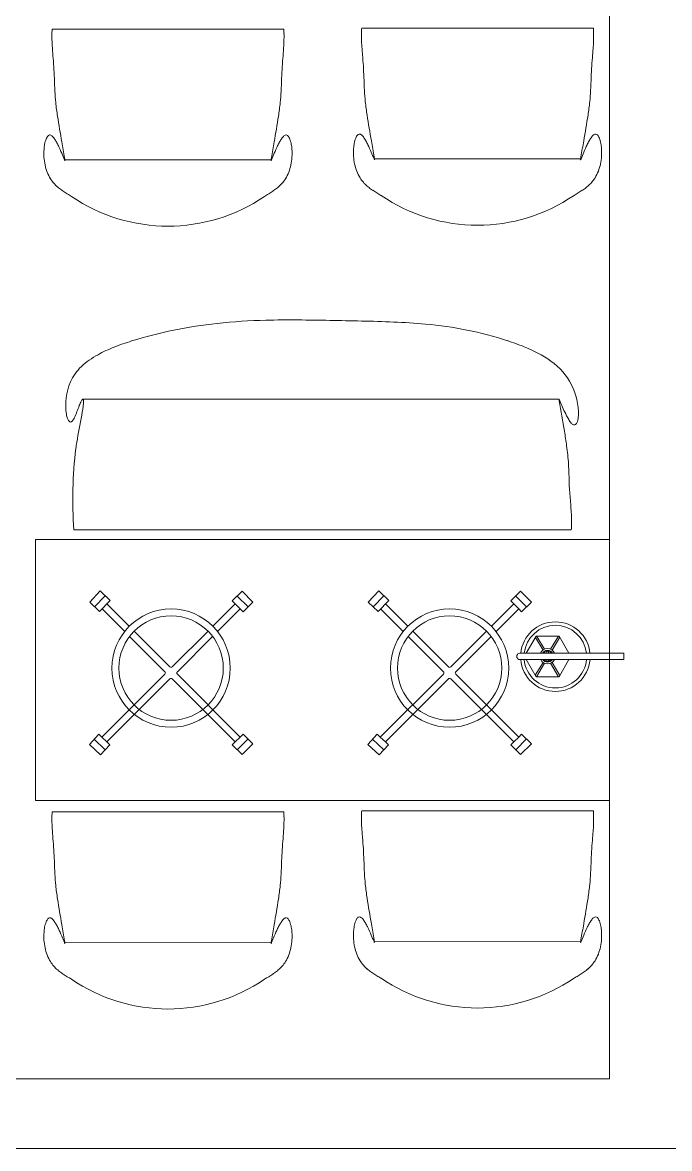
# Model space of a CAD drawing. Extents: x 3270 to 6851, y -140 to 2884.
# Drawn here: x 4384.7 to 4570.7, y 222.7 to 546.4 of the extents above; entities that cross this region are included whole.
import ezdxf

# ---------------------------------------------------------------- set-up
doc = ezdxf.new("R2010")
doc.units = 0
doc.header["$LTSCALE"] = 20
doc.layers.get('0').update_dxf_attribs({"linetype": 'CONTINUOUS', "lineweight": 15})
doc.layers.add('M-LAMBA', color=7, linetype='CONTINUOUS', lineweight=18, true_color=0x50ba12)
doc.layers.add('Ö-MOBİLYA', color=31, linetype='CONTINUOUS', lineweight=18)

msp = doc.modelspace()

# ---------------------------------------------------------------- linework, layer by layer
for p, q in [((4553.38, 922.74), (4553.38, 242.74)), ((4553.38, 242.74), (4279.38, 242.74)), ((4279.38, 222.74), (4573.38, 222.74)), ((4279.38, 222.74), (4573.38, 222.74))]:
    msp.add_line(p, q)
at = {"layer": 'M-LAMBA'}
for p, q in [((4529.49, 365.07), (4532.32, 369.99)), ((4532.12, 369.65), (4534.33, 366)), ((4538.94, 369.99), (4532.32, 369.99)), ((4532.32, 369.99), (4538.94, 369.99)), ((4532.55, 369.91), (4534.76, 366.26)), ((4538.72, 369.99), (4536.47, 366.26)), ((4539.12, 369.68), (4536.9, 366)), ((4541.77, 365.07), (4538.94, 369.99)), ((4535.39, 365.07), (4535.39, 365.76)), ((4535.39, 365.76), (4535.89, 365.76)), ((4535.89, 365.76), (4535.89, 365.07)), ((4527.9, 365.07), (4557.56, 365.07)), ((4557.56, 363.27), (4527.9, 363.27)), ((4529.49, 363.27), (4532.32, 358.35)), ((4532.09, 358.75), (4534.33, 362.46)), ((4535.39, 362.69), (4535.39, 363.27)), ((4535.89, 362.69), (4535.39, 362.69)), ((4535.89, 363.27), (4535.89, 362.69)), ((4539.16, 358.72), (4536.9, 362.46)), ((4541.77, 363.27), (4538.94, 358.35)), ((4557.56, 365.07), (4557.56, 363.27)), ((4532.43, 358.35), (4534.76, 362.2)), ((4538.8, 358.35), (4536.47, 362.2)), ((4538.94, 358.35), (4532.32, 358.35)), ((4532.32, 358.35), (4538.94, 358.35))]:
    msp.add_line(p, q, dxfattribs=at)
for centre, radius, start, end in [((4537.86, 364.11), 10, 5.4847, 174.5153), ((4537.86, 364.11), 9, 6.0963, 173.9037), ((4535.61, 364.23), 2.19, 22.5104, 157.4896), ((4535.61, 364.23), 1.69, 29.7539, 150.2461), ((4527.69, 364.17), 0.923, 76.9064, 283.0936), ((4537.86, 364.11), 10, 184.8455, 355.1675), ((4537.86, 364.11), 9, 185.3709, 354.6291), ((4535.61, 364.23), 2.19, 206.0477, 333.9523), ((4535.61, 364.23), 1.69, 214.6953, 325.3047), ((4535.61, 364.23), 1.43, 35.9667, 144.0333), ((4535.61, 364.23), 1.43, 222.348, 317.652)]:
    msp.add_arc(centre, radius, start, end, dxfattribs=at)
at = {"layer": 'Ö-MOBİLYA'}
for p, q in [((4459.79, 544.49), (4393.2, 544.49)), ((4548.78, 544.76), (4482.19, 544.76)), ((4456.25, 506.93), (4396.75, 506.89)), ((4485.73, 507.21), (4545.23, 507.17)), ((4538.91, 438.08), (4402.05, 438.08)), ((4542.45, 400.53), (4399.43, 400.53)), ((4388.38, 322.74), (4388.38, 397.74)), ((4388.38, 397.74), (4553.38, 397.74)), ((4553.38, 397.74), (4553.38, 365.07)), ((4407.03, 382.98), (4403.98, 379.79)), ((4406.15, 382.06), (4406.14, 382.07)), ((4409.89, 380.25), (4407.03, 382.98)), ((4444.98, 380.12), (4447.78, 382.91)), ((4447.78, 382.91), (4450.9, 379.79)), ((4448.63, 382.06), (4448.64, 382.07)), ((4487.1, 382.98), (4484.05, 379.79)), ((4486.22, 382.06), (4486.21, 382.07)), ((4489.96, 380.25), (4487.1, 382.98)), ((4525.05, 380.12), (4527.85, 382.91)), ((4527.85, 382.91), (4530.97, 379.79)), ((4528.7, 382.06), (4528.71, 382.07)), ((4406.84, 377.06), (4403.98, 379.79)), ((4404.82, 380.66), (4404.81, 380.67)), ((4408.46, 381.62), (4405.41, 378.42)), ((4405.67, 381.56), (4405.67, 381.57)), ((4409.05, 379.39), (4407.67, 377.94)), ((4415.37, 372.84), (4408.94, 379.27)), ((4409.05, 379.39), (4409.89, 380.25)), ((4439.41, 372.84), (4445.84, 379.27)), ((4445.84, 379.27), (4444.98, 380.12)), ((4445.84, 379.27), (4447.26, 377.86)), ((4446.38, 381.52), (4449.5, 378.4)), ((4448.1, 377), (4450.9, 379.79)), ((4450.05, 380.65), (4450.05, 380.65)), ((4486.91, 377.06), (4484.05, 379.79)), ((4484.88, 380.66), (4484.88, 380.67)), ((4488.53, 381.62), (4485.48, 378.42)), ((4485.74, 381.56), (4485.73, 381.57)), ((4489.12, 379.39), (4487.74, 377.94)), ((4495.44, 372.84), (4489.01, 379.27)), ((4489.12, 379.39), (4489.96, 380.25)), ((4519.48, 372.84), (4525.91, 379.27)), ((4525.91, 379.27), (4525.05, 380.12)), ((4525.91, 379.27), (4527.33, 377.86)), ((4526.45, 381.52), (4529.57, 378.4)), ((4528.17, 377), (4530.97, 379.79)), ((4530.12, 380.65), (4530.12, 380.65)), ((4407.67, 377.94), (4406.84, 377.06)), ((4414.04, 371.34), (4407.56, 377.82)), ((4440.74, 371.34), (4447.26, 377.86)), ((4447.26, 377.86), (4448.1, 377)), ((4487.74, 377.94), (4486.91, 377.06)), ((4494.11, 371.34), (4487.63, 377.82)), ((4520.81, 371.34), (4527.33, 377.86)), ((4527.33, 377.86), (4528.17, 377)), ((4425.6, 359.78), (4415.46, 369.92)), ((4427.04, 361.17), (4416.78, 371.42)), ((4427.74, 361.17), (4438, 371.42)), ((4429.18, 359.78), (4439.32, 369.92)), ((4505.67, 359.78), (4495.53, 369.92)), ((4507.11, 361.17), (4496.85, 371.42)), ((4507.81, 361.17), (4518.07, 371.42)), ((4509.25, 359.78), (4519.38, 369.92)), ((4553.38, 363.27), (4553.38, 322.74)), ((4425.6, 359.08), (4407.48, 340.95)), ((4427.04, 357.69), (4408.93, 339.58)), ((4427.74, 357.69), (4445.84, 339.59)), ((4429.18, 359.08), (4447.26, 341)), ((4505.67, 359.08), (4487.54, 340.95)), ((4507.11, 357.69), (4489, 339.58)), ((4507.81, 357.69), (4525.91, 339.59)), ((4509.25, 359.08), (4527.33, 341)), ((4406.6, 341.79), (4403.9, 338.9)), ((4408.47, 337.33), (4405.25, 340.35)), ((4407.48, 340.95), (4406.6, 341.79)), ((4408.93, 339.59), (4407.48, 340.95)), ((4445.84, 339.59), (4447.26, 341)), ((4446.38, 337.34), (4449.5, 340.46)), ((4447.26, 341), (4448.1, 341.86)), ((4448.1, 341.86), (4450.9, 339.06)), ((4486.67, 341.79), (4483.97, 338.9)), ((4488.54, 337.33), (4485.32, 340.35)), ((4487.54, 340.95), (4486.67, 341.79)), ((4489, 339.59), (4487.54, 340.95)), ((4525.91, 339.59), (4527.33, 341)), ((4526.45, 337.34), (4529.57, 340.46)), ((4527.33, 341), (4528.17, 341.86)), ((4528.17, 341.86), (4530.97, 339.06)), ((4407.11, 335.88), (4403.9, 338.9)), ((4405.04, 337.82), (4405.03, 337.81)), ((4405.94, 336.97), (4405.93, 336.96)), ((4406.14, 336.79), (4406.14, 336.79)), ((4409.82, 338.77), (4407.11, 335.88)), ((4408.93, 339.59), (4409.82, 338.77)), ((4445.84, 339.59), (4444.98, 338.74)), ((4444.98, 338.74), (4447.78, 335.94)), ((4447.78, 335.94), (4450.9, 339.06)), ((4448.63, 336.8), (4448.64, 336.79)), ((4448.63, 336.8), (4448.64, 336.79)), ((4450.05, 338.21), (4450.05, 338.2)), ((4450.05, 338.21), (4450.05, 338.2)), ((4487.18, 335.88), (4483.97, 338.9)), ((4485.1, 337.82), (4485.1, 337.81)), ((4486.01, 336.97), (4486, 336.96)), ((4486.21, 336.79), (4486.21, 336.79)), ((4489.89, 338.77), (4487.18, 335.88)), ((4489, 339.59), (4489.89, 338.77)), ((4525.91, 339.59), (4525.05, 338.74)), ((4525.05, 338.74), (4527.85, 335.94)), ((4527.85, 335.94), (4530.97, 339.06)), ((4528.7, 336.8), (4528.71, 336.79)), ((4528.7, 336.8), (4528.71, 336.79)), ((4530.12, 338.21), (4530.12, 338.2)), ((4530.12, 338.21), (4530.12, 338.2)), ((4406.44, 336.5), (4406.44, 336.49)), ((4486.51, 336.5), (4486.5, 336.49)), ((4553.38, 322.74), (4388.38, 322.74)), ((4459.79, 319.49), (4393.2, 319.49)), ((4548.78, 319.76), (4482.19, 319.76)), ((4456.25, 281.93), (4396.75, 281.89)), ((4485.73, 282.21), (4545.23, 282.17))]:
    msp.add_line(p, q, dxfattribs=at)
for centre, radius in [((4427.39, 360.82), 17), ((4427.39, 360.82), 15), ((4507.46, 360.82), 17), ((4507.46, 360.82), 15)]:
    msp.add_circle(centre, radius, dxfattribs=at)
for centre, radius, start, end in [((4424.78, 542.36), 31.66, 176.1544, 178.3543), ((4428.2, 542.36), 31.66, 1.6457, 3.8456), ((4513.78, 542.64), 31.66, 176.1544, 178.3543), ((4517.2, 542.64), 31.66, 1.6457, 3.8456), ((4431.93, 542.29), 38.8, 178.557, 182.1373), ((4456.86, 543.21), 63.75, 182.1241, 184.2405), ((4396.13, 543.21), 63.75, 355.7595, 357.8759), ((4421.05, 542.29), 38.8, 357.8627, 1.443), ((4520.93, 542.57), 38.8, 178.557, 182.1373), ((4545.85, 543.49), 63.75, 182.1241, 184.2405), ((4485.13, 543.49), 63.75, 355.7595, 357.8759), ((4510.05, 542.57), 38.8, 357.8627, 1.443), ((4551.43, 550.16), 158.58, 184.2198, 184.8234), ((4301.55, 550.16), 158.58, 355.1766, 355.7802), ((4640.43, 550.44), 158.58, 184.2198, 184.8234), ((4390.55, 550.44), 158.58, 355.1766, 355.7802), ((4266.11, 525.39), 127.82, 2.2375, 5.1348), ((4586.88, 525.39), 127.82, 174.8652, 177.7625), ((4355.1, 525.67), 127.82, 2.2375, 5.1348), ((4675.87, 525.67), 127.82, 174.8652, 177.7625), ((4804.86, 544.41), 411.26, 181.9544, 182.4834), ((4048.13, 544.41), 411.26, 357.5166, 358.0456), ((4893.85, 544.68), 411.26, 181.9544, 182.4834), ((4137.12, 544.68), 411.26, 357.5166, 358.0456), ((4452.72, 529.38), 58.81, 182.7175, 185.8674), ((4400.26, 529.38), 58.81, 354.1326, 357.2825), ((4541.72, 529.65), 58.81, 182.7175, 185.8674), ((4489.26, 529.65), 58.81, 354.1326, 357.2825), ((4484.88, 533.16), 91.19, 186.1704, 188.6551), ((4368.1, 533.16), 91.19, 351.3449, 353.8296), ((4573.88, 533.44), 91.19, 186.1704, 188.6551), ((4457.1, 533.44), 91.19, 351.3449, 353.8296), ((4707.21, 567.7), 316.18, 188.7798, 190.1347), ((4145.78, 567.7), 316.18, 349.8653, 351.2202), ((4796.21, 567.98), 316.18, 188.7798, 190.1347), ((4234.77, 567.98), 316.18, 349.8653, 351.2202), ((4403.9, 508.96), 13.08, 169.553, 175.8628), ((4400.79, 509.54), 9.92, 164.6847, 169.5645), ((4397.82, 510.36), 6.83, 158.5966, 164.763), ((4395.2, 511.4), 4.01, 150.0045, 158.7644), ((4393.53, 512.37), 2.09, 139.8103, 150.137), ((4392.79, 513.01), 1.1, 124.5316, 140.5173), ((4392.54, 513.39), 0.655, 66.3973, 125.3793), ((4392.3, 512.77), 1.32, 50.0361, 67.3704), ((4391.37, 511.64), 2.78, 40.2342, 50.3923), ((4389.34, 509.9), 5.46, 34.2258, 40.4483), ((4384.23, 506.47), 11.61, 28.7559, 34.0127), ((4373.56, 500.64), 23.77, 25.7169, 28.7197), ((4149.04, 467.17), 250.97, 9.2402, 10.3056), ((4703.94, 467.17), 250.97, 169.6944, 170.7598), ((4479.42, 500.64), 23.77, 151.2803, 154.2831), ((4468.76, 506.47), 11.61, 145.9873, 151.2441), ((4463.65, 509.9), 5.46, 139.5517, 145.7742), ((4461.61, 511.64), 2.78, 129.6077, 139.7658), ((4460.69, 512.77), 1.32, 112.6296, 129.9639), ((4460.44, 513.39), 0.655, 54.6207, 113.6027), ((4460.2, 513.01), 1.1, 39.4827, 55.4684), ((4459.45, 512.37), 2.09, 29.863, 40.1897), ((4457.79, 511.4), 4.01, 21.2356, 29.9955), ((4455.17, 510.36), 6.83, 15.237, 21.4034), ((4452.19, 509.54), 9.92, 10.4355, 15.3153), ((4449.08, 508.96), 13.08, 4.1372, 10.447), ((4492.9, 509.24), 13.08, 169.553, 175.8628), ((4489.79, 509.81), 9.92, 164.6847, 169.5645), ((4486.81, 510.64), 6.83, 158.5966, 164.763), ((4484.19, 511.68), 4.01, 150.0045, 158.7644), ((4482.53, 512.64), 2.09, 139.8103, 150.137), ((4481.78, 513.29), 1.1, 124.5316, 140.5173), ((4481.54, 513.66), 0.655, 66.3973, 125.3793), ((4481.29, 513.05), 1.32, 50.0361, 67.3704), ((4480.37, 511.92), 2.78, 40.2342, 50.3923), ((4478.33, 510.17), 5.46, 34.2258, 40.4483), ((4473.22, 506.75), 11.61, 28.7559, 34.0127), ((4462.56, 500.91), 23.77, 25.7169, 28.7197), ((4238.04, 467.45), 250.97, 9.2402, 10.3056), ((4792.94, 467.45), 250.97, 169.6944, 170.7598), ((4568.42, 500.91), 23.77, 151.2803, 154.2831), ((4557.75, 506.75), 11.61, 145.9873, 151.2441), ((4552.64, 510.17), 5.46, 139.5517, 145.7742), ((4550.61, 511.92), 2.78, 129.6077, 139.7658), ((4549.68, 513.05), 1.32, 112.6296, 129.9639), ((4549.44, 513.66), 0.655, 54.6207, 113.6027), ((4549.19, 513.29), 1.1, 39.4827, 55.4684), ((4548.45, 512.64), 2.09, 29.863, 40.1897), ((4546.79, 511.68), 4.01, 21.2356, 29.9955), ((4544.17, 510.64), 6.83, 15.237, 21.4034), ((4541.19, 509.81), 9.92, 10.4355, 15.3153), ((4538.08, 509.24), 13.08, 4.1372, 10.447), ((4406.75, 508.74), 15.94, 175.7935, 192.0053), ((4347.62, 488.25), 52.51, 23.0333, 25.6109), ((4195.2, 422.76), 218.41, 22.6679, 23.1993), ((4657.79, 422.76), 218.41, 156.8007, 157.3321), ((4505.36, 488.25), 52.51, 154.3891, 156.9667), ((4446.23, 508.74), 15.94, 347.9947, 4.2065), ((4495.75, 509.01), 15.94, 175.7935, 192.0053), ((4436.62, 488.53), 52.51, 23.0333, 25.6109), ((4284.19, 423.03), 218.41, 22.6679, 23.1993), ((4746.78, 423.03), 218.41, 156.8007, 157.3321), ((4594.36, 488.53), 52.51, 154.3891, 156.9667), ((4535.23, 509.01), 15.94, 347.9947, 4.2065), ((4403.25, 507.87), 12.34, 191.4714, 211.3947), ((4398.91, 507.56), 2.26, 196.2592, 203.5044), ((4386.97, 505.78), 9.93, 5.6183, 9.7658), ((4396.84, 506.66), 0.00786, 193.3964, 32.2514), ((4396.41, 506.71), 0.446, 355.1269, 6.4374), ((4456.58, 506.71), 0.446, 173.5626, 184.8731), ((4466.02, 505.78), 9.93, 170.2342, 174.3817), ((4456.14, 506.66), 0.00786, 147.7486, 346.6036), ((4454.08, 507.56), 2.26, 336.4956, 343.7408), ((4449.73, 507.87), 12.34, 328.6053, 348.5286), ((4492.25, 508.15), 12.34, 191.4714, 211.3947), ((4487.9, 507.84), 2.26, 196.2592, 203.5044), ((4475.96, 506.06), 9.93, 5.6183, 9.7658), ((4485.84, 506.94), 0.00786, 193.3964, 32.2514), ((4485.4, 506.98), 0.446, 355.1269, 6.4374), ((4555.01, 506.06), 9.93, 170.2342, 174.3817), ((4545.58, 506.98), 0.446, 173.5626, 184.8731), ((4545.14, 506.94), 0.00786, 147.7486, 346.6036), ((4543.07, 507.84), 2.26, 336.4956, 343.7408), ((4538.73, 508.15), 12.34, 328.6053, 348.5286), ((4490.16, 506.93), 9.92, 211.6936, 230.0233), ((4540.82, 506.93), 9.92, 309.9767, 328.3064), ((4401.16, 506.66), 9.92, 211.6936, 230.0233), ((4403.87, 509.73), 14.01, 229.5995, 232.2882), ((4407.11, 513.99), 19.37, 232.4055, 236.377), ((4445.87, 513.99), 19.37, 303.623, 307.5945), ((4449.12, 509.73), 14.01, 307.7118, 310.4005), ((4451.83, 506.66), 9.92, 309.9767, 328.3064), ((4492.87, 510), 14.01, 229.5995, 232.2882), ((4496.11, 514.26), 19.37, 232.4055, 236.377), ((4534.87, 514.26), 19.37, 303.623, 307.5945), ((4538.11, 510), 14.01, 307.7118, 310.4005), ((4415.48, 526.55), 34.46, 236.361, 238.642), ((4430.91, 551.3), 63.63, 238.3794, 239.6295), ((4426.49, 537.01), 49.18, 235.6427, 304.3573), ((4422.08, 551.3), 63.63, 300.3705, 301.6206), ((4437.51, 526.55), 34.46, 301.358, 303.639), ((4504.47, 526.83), 34.46, 236.361, 238.642), ((4519.9, 551.58), 63.63, 238.3794, 239.6295), ((4515.49, 537.29), 49.18, 235.6427, 304.3573), ((4511.08, 551.58), 63.63, 300.3705, 301.6206), ((4526.5, 526.83), 34.46, 301.358, 303.639), ((4453.99, 332.46), 128.13, 95.998, 107.2353), ((4458.66, 290.98), 169.87, 91.3549, 96.1034), ((4461.83, 183.09), 277.81, 89.5858, 91.4829), ((4459.31, -159.5), 620.4, 88.73779, 89.58165), ((4654.2, 8977.8), 8518.97, 268.781063, 268.842523), ((4474.33, 50.63), 410.01, 87.6288, 88.9121), ((4483.61, 275.3), 185.15, 84.7552, 87.6228), ((4491.86, 355.77), 104.26, 71.9951, 85.2243), ((4436.77, 388.33), 69.67, 107.3233, 111.6855), ((4499.58, 381.04), 77.85, 67.8957, 71.6515), ((4515.11, 417.87), 37.88, 55.4634, 68.7035), ((4417.14, 430.74), 22.84, 118.0804, 132.9313), ((4425.62, 415.92), 39.92, 111.4496, 118.7994), ((4410.62, 437.65), 13.34, 132.6402, 156.0373), ((4526.06, 433.96), 18.42, 358.339, 55.1604), ((4414.1, 436.44), 17.01, 157.0596, 189.1535), ((4414.08, 431.02), 14.11, 152.163, 158.1998), ((4403.12, 436.89), 1.68, 135.7426, 154.8334), ((4363.61, 440.58), 38.75, 349.4576, 354.6488), ((4402.03, 437.94), 0.166, 336.736, 133.266), ((4397.7, 437.43), 4.51, 354.1878, 5.736), ((4577.27, 444.63), 38.95, 189.6794, 190.3428), ((4655.4, 488.5), 126.94, 203.4021, 205.2134), ((4019.57, 342.75), 527.98, 9.3874, 10.3535), ((4404.29, 434.99), 7.1, 190.1797, 200.2415), ((4342.85, 457.64), 61.94, 336.3985, 339.8084), ((4562.27, 444.48), 23.93, 204.8547, 210.8028), ((4399.96, 433.34), 2.46, 199.0429, 219.5236), ((4398.52, 432.12), 0.579, 216.6652, 272.9394), ((4398.35, 432.36), 0.846, 283.5716, 328.7657), ((4394.82, 434.98), 5.24, 324.2835, 335.8471), ((1349.75, 996.5), 3103.44, 349.40228, 349.54796), ((4547.77, 435.79), 7.02, 210.4304, 220.3593), ((4543.71, 432.26), 1.65, 218.4334, 246.3781), ((4543.28, 431.39), 0.674, 250.5277, 323.5423), ((4542.13, 432.32), 2.15, 321.8403, 343.233), ((4537.29, 433.75), 7.19, 343.4264, 357.4037), ((4364.78, 400.32), 178, 7.8674, 9.2291), ((4530.09, 409.13), 130.95, 173.4953, 183.7665), ((4460.37, 415.73), 60.93, 170.5537, 172.2372), ((4457.45, 413.17), 84.44, 6.0623, 7.8356), ((4469.16, 415.02), 72.61, 1.3463, 5.5873), ((4675.99, 419.98), 134.28, 181.3879, 185.2517), ((4432.5, 398.64), 110.14, 3.6922, 4.7145), ((4491.96, 402.47), 50.56, 0.1738, 3.6916), ((4511.68, 402.62), 30.84, 356.1178, 0.0198), ((4425.24, 359.43), 0.5, 315, 45), ((4427.39, 361.53), 0.5, 225, 315), ((4429.54, 359.43), 0.5, 135, 225), ((4505.31, 359.43), 0.5, 315, 45), ((4507.46, 361.53), 0.5, 225, 315), ((4509.6, 359.43), 0.5, 135, 225), ((4427.39, 357.33), 0.5, 45, 135), ((4507.46, 357.33), 0.5, 45, 135), ((4431.93, 317.29), 38.8, 178.557, 182.1373), ((4424.78, 317.36), 31.66, 176.1544, 178.3543), ((4428.2, 317.36), 31.66, 1.6457, 3.8456), ((4421.05, 317.29), 38.8, 357.8627, 1.443), ((4520.93, 317.57), 38.8, 178.557, 182.1373), ((4513.78, 317.64), 31.66, 176.1544, 178.3543), ((4517.2, 317.64), 31.66, 1.6457, 3.8456), ((4510.05, 317.57), 38.8, 357.8627, 1.443), ((4456.86, 318.21), 63.75, 182.1241, 184.2405), ((4396.13, 318.21), 63.75, 355.7595, 357.8759), ((4545.85, 318.49), 63.75, 182.1241, 184.2405), ((4485.13, 318.49), 63.75, 355.7595, 357.8759), ((4551.43, 325.16), 158.58, 184.2198, 184.8234), ((4266.11, 300.39), 127.82, 2.2375, 5.1348), ((4586.88, 300.39), 127.82, 174.8652, 177.7625), ((4301.55, 325.16), 158.58, 355.1766, 355.7802), ((4640.43, 325.44), 158.58, 184.2198, 184.8234), ((4355.1, 300.67), 127.82, 2.2375, 5.1348), ((4675.87, 300.67), 127.82, 174.8652, 177.7625), ((4390.55, 325.44), 158.58, 355.1766, 355.7802), ((4804.86, 319.41), 411.26, 181.9544, 182.4834), ((4048.13, 319.41), 411.26, 357.5166, 358.0456), ((4893.85, 319.68), 411.26, 181.9544, 182.4834), ((4137.12, 319.68), 411.26, 357.5166, 358.0456), ((4452.72, 304.38), 58.81, 182.7175, 185.8674), ((4400.26, 304.38), 58.81, 354.1326, 357.2825), ((4541.72, 304.65), 58.81, 182.7175, 185.8674), ((4489.26, 304.65), 58.81, 354.1326, 357.2825), ((4484.88, 308.16), 91.19, 186.1704, 188.6551), ((4368.1, 308.16), 91.19, 351.3449, 353.8296), ((4573.88, 308.44), 91.19, 186.1704, 188.6551), ((4457.1, 308.44), 91.19, 351.3449, 353.8296), ((4796.21, 342.98), 316.18, 188.7798, 190.1347), ((4234.77, 342.98), 316.18, 349.8653, 351.2202), ((4707.21, 342.7), 316.18, 188.7798, 190.1347), ((4145.78, 342.7), 316.18, 349.8653, 351.2202), ((4395.2, 286.4), 4.01, 150.0045, 158.7644), ((4393.53, 287.37), 2.09, 139.8103, 150.137), ((4392.79, 288.01), 1.1, 124.5316, 140.5173), ((4392.54, 288.39), 0.655, 66.3973, 125.3793), ((4392.3, 287.77), 1.32, 50.0361, 67.3704), ((4391.37, 286.64), 2.78, 40.2342, 50.3923), ((4389.34, 284.9), 5.46, 34.2258, 40.4483), ((4463.65, 284.9), 5.46, 139.5517, 145.7742), ((4461.61, 286.64), 2.78, 129.6077, 139.7658), ((4460.69, 287.77), 1.32, 112.6296, 129.9639), ((4460.44, 288.39), 0.655, 54.6207, 113.6027), ((4460.2, 288.01), 1.1, 39.4827, 55.4684), ((4459.45, 287.37), 2.09, 29.863, 40.1897), ((4457.79, 286.4), 4.01, 21.2356, 29.9955), ((4486.81, 285.64), 6.83, 158.5966, 164.763), ((4484.19, 286.68), 4.01, 150.0045, 158.7644), ((4482.53, 287.64), 2.09, 139.8103, 150.137), ((4481.78, 288.29), 1.1, 124.5316, 140.5173), ((4481.54, 288.66), 0.655, 66.3973, 125.3793), ((4481.29, 288.05), 1.32, 50.0361, 67.3704), ((4480.37, 286.92), 2.78, 40.2342, 50.3923), ((4478.33, 285.17), 5.46, 34.2258, 40.4483), ((4473.22, 281.75), 11.61, 28.7559, 34.0127), ((4557.75, 281.75), 11.61, 145.9873, 151.2441), ((4552.64, 285.17), 5.46, 139.5517, 145.7742), ((4550.61, 286.92), 2.78, 129.6077, 139.7658), ((4549.68, 288.05), 1.32, 112.6296, 129.9639), ((4549.44, 288.66), 0.655, 54.6207, 113.6027), ((4549.19, 288.29), 1.1, 39.4827, 55.4684), ((4548.45, 287.64), 2.09, 29.863, 40.1897), ((4546.79, 286.68), 4.01, 21.2356, 29.9955), ((4544.17, 285.64), 6.83, 15.237, 21.4034), ((4406.75, 283.74), 15.94, 175.7935, 192.0053), ((4403.9, 283.96), 13.08, 169.553, 175.8628), ((4400.79, 284.54), 9.92, 164.6847, 169.5645), ((4397.82, 285.36), 6.83, 158.5966, 164.763), ((4384.23, 281.47), 11.61, 28.7559, 34.0127), ((4373.56, 275.64), 23.77, 25.7169, 28.7197), ((4347.62, 263.25), 52.51, 23.0333, 25.6109), ((4149.04, 242.17), 250.97, 9.2402, 10.3056), ((4703.94, 242.17), 250.97, 169.6944, 170.7598), ((4505.36, 263.25), 52.51, 154.3891, 156.9667), ((4479.42, 275.64), 23.77, 151.2803, 154.2831), ((4468.76, 281.47), 11.61, 145.9873, 151.2441), ((4455.17, 285.36), 6.83, 15.237, 21.4034), ((4452.19, 284.54), 9.92, 10.4355, 15.3153), ((4446.23, 283.74), 15.94, 347.9947, 4.2065), ((4449.08, 283.96), 13.08, 4.1372, 10.447), ((4495.75, 284.01), 15.94, 175.7935, 192.0053), ((4492.9, 284.24), 13.08, 169.553, 175.8628), ((4489.79, 284.81), 9.92, 164.6847, 169.5645), ((4462.56, 275.91), 23.77, 25.7169, 28.7197), ((4436.62, 263.53), 52.51, 23.0333, 25.6109), ((4238.04, 242.45), 250.97, 9.2402, 10.3056), ((4792.94, 242.45), 250.97, 169.6944, 170.7598), ((4594.36, 263.53), 52.51, 154.3891, 156.9667), ((4568.42, 275.91), 23.77, 151.2803, 154.2831), ((4541.19, 284.81), 9.92, 10.4355, 15.3153), ((4535.23, 284.01), 15.94, 347.9947, 4.2065), ((4538.08, 284.24), 13.08, 4.1372, 10.447), ((4195.2, 197.76), 218.41, 22.6679, 23.1993), ((4398.91, 282.56), 2.26, 196.2592, 203.5044), ((4386.97, 280.78), 9.93, 5.6183, 9.7658), ((4396.84, 281.66), 0.00786, 193.3964, 32.2514), ((4396.41, 281.71), 0.446, 355.1269, 6.4374), ((4456.58, 281.71), 0.446, 173.5626, 184.8731), ((4466.02, 280.78), 9.93, 170.2342, 174.3817), ((4456.14, 281.66), 0.00786, 147.7486, 346.6036), ((4454.08, 282.56), 2.26, 336.4956, 343.7408), ((4657.79, 197.76), 218.41, 156.8007, 157.3321), ((4284.19, 198.03), 218.41, 22.6679, 23.1993), ((4487.9, 282.84), 2.26, 196.2592, 203.5044), ((4475.96, 281.06), 9.93, 5.6183, 9.7658), ((4485.84, 281.94), 0.00786, 193.3964, 32.2514), ((4485.4, 281.98), 0.446, 355.1269, 6.4374), ((4555.01, 281.06), 9.93, 170.2342, 174.3817), ((4545.58, 281.98), 0.446, 173.5626, 184.8731), ((4545.14, 281.94), 0.00786, 147.7486, 346.6036), ((4543.07, 282.84), 2.26, 336.4956, 343.7408), ((4746.78, 198.03), 218.41, 156.8007, 157.3321), ((4403.25, 282.87), 12.34, 191.4714, 211.3947), ((4449.73, 282.87), 12.34, 328.6053, 348.5286), ((4492.25, 283.15), 12.34, 191.4714, 211.3947), ((4538.73, 283.15), 12.34, 328.6053, 348.5286), ((4401.16, 281.66), 9.92, 211.6936, 230.0233), ((4451.83, 281.66), 9.92, 309.9767, 328.3064), ((4490.16, 281.93), 9.92, 211.6936, 230.0233), ((4540.82, 281.93), 9.92, 309.9767, 328.3064), ((4403.87, 284.73), 14.01, 229.5995, 232.2882), ((4407.11, 288.99), 19.37, 232.4055, 236.377), ((4415.48, 301.55), 34.46, 236.361, 238.642), ((4430.91, 326.3), 63.63, 238.3794, 239.6295), ((4422.08, 326.3), 63.63, 300.3705, 301.6206), ((4437.51, 301.55), 34.46, 301.358, 303.639), ((4445.87, 288.99), 19.37, 303.623, 307.5945), ((4449.12, 284.73), 14.01, 307.7118, 310.4005), ((4492.87, 285), 14.01, 229.5995, 232.2882), ((4496.11, 289.26), 19.37, 232.4055, 236.377), ((4504.47, 301.83), 34.46, 236.361, 238.642), ((4519.9, 326.58), 63.63, 238.3794, 239.6295), ((4511.08, 326.58), 63.63, 300.3705, 301.6206), ((4526.5, 301.83), 34.46, 301.358, 303.639), ((4534.87, 289.26), 19.37, 303.623, 307.5945), ((4538.11, 285), 14.01, 307.7118, 310.4005), ((4426.49, 312.01), 49.18, 235.6427, 304.3573), ((4515.49, 312.29), 49.18, 235.6427, 304.3573)]:
    msp.add_arc(centre, radius, start, end, dxfattribs=at)

doc.saveas('drawing.dxf')
